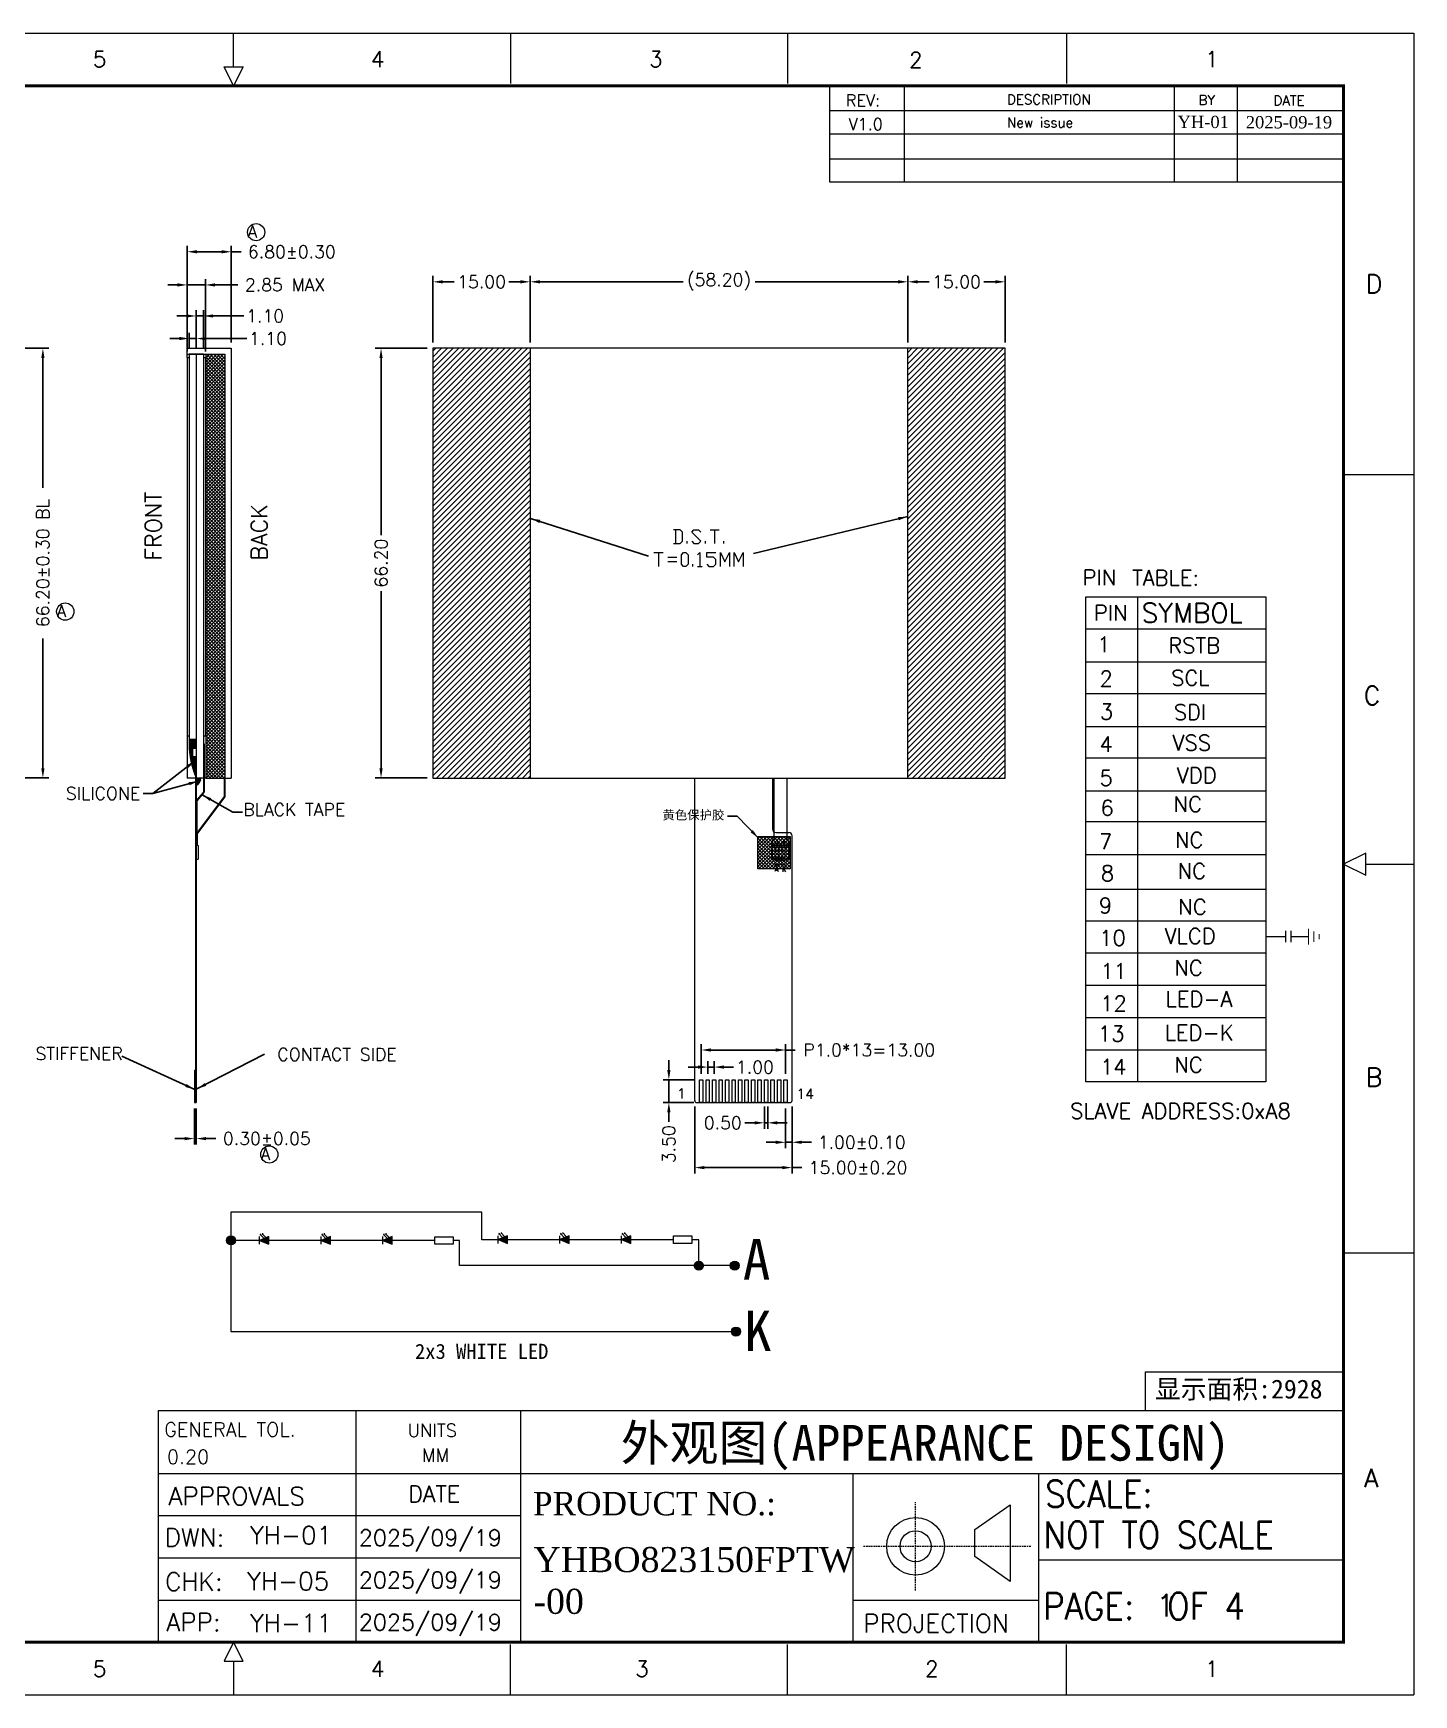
# Model space of a CAD drawing. Extents: x 105 to 1195, y -174 to 82.
# Drawn here: x 254.4 to 467.2, y -173.9 to 82.1 of the extents above; entities that cross this region are included whole.
import ezdxf
from ezdxf.enums import TextEntityAlignment as Align

# ---------------------------------------------------------------- set-up
doc = ezdxf.new("R2010")
doc.units = 0
doc.header["$MEASUREMENT"] = 0
for name, pattern in [('AUSGEZOGEN', [0]), ('DASHED2', [0.375, 0.25, -0.125]), ('HIDDEN', [0.375, 0.25, -0.125]), ('SOLID', [0])]:
    doc.linetypes.add(name, pattern=pattern)
doc.layers.get('0').update_dxf_attribs({"linetype": 'AUSGEZOGEN'})
for name, color, linetype in [('BL', 3, 'Continuous'), ('COM', 1, 'Continuous'), ('D', 4, 'Continuous'), ('DIM', 4, 'Continuous'), ('FPC', 2, 'Continuous'), ('parameter', 7, 'SOLID'), ('SPEC', 51, 'Continuous')]:
    doc.layers.add(name, color=color, linetype=linetype)
doc.styles.add('ROMANS', font='romans')
doc.styles.add('宋体', font='')
doc.styles.add('样式 1', font='simhei.ttf')
doc.styles.add('样式 3', font='')
doc.styles.get('宋体').set_extended_font_data('SimSun')
doc.styles.get('样式 3').set_extended_font_data('Tunga')
doc.dimstyles.new('FT', dxfattribs={"dimscale": 1.5, "dimtxt": 1.3, "dimasz": 1, "dimexe": 0.6, "dimexo": 0.6, "dimgap": 0.3, "dimtad": 0, "dimzin": 1, "dimdsep": 46, "dimtxsty": 'ROMANS', "dimcen": 0, "dimadec": 0, "dimazin": 0, "dimtfac": 1, "dimtmove": 0, "dimatfit": 3, "dimfxl": 0, "dimarcsym": 0})
pattern_1 = [(45, (-39.84342, 166.20321), (-0.088388348, 0.088388348), []), (135, (-39.84342, 166.20321), (-0.088388348, -0.088388348), [])]

# ---------------------------------------------------------------- blocks, each defined once
blk = doc.blocks.new('*D0')
at = {"layer": 'Defpoints', "color": 0, "transparency": 16777216}
for p in [(279.26, -82.63), (279.56, -82.63), (279.56, -88.19)]:
    blk.add_point(p, dxfattribs=at)
at = {"layer": 'DIM', "color": 0, "lineweight": -2, "transparency": 16777216}
for p, q in [((279.26, -83.53), (279.26, -89.09)), ((279.56, -83.53), (279.56, -89.09)), ((277.76, -88.19), (276.26, -88.19)), ((279.26, -88.19), (279.56, -88.19)), ((281.06, -88.19), (282.56, -88.19))]:
    blk.add_line(p, q, dxfattribs=at)
at = {"layer": 'DIM', "color": 0, "transparency": 16777216}
for points in [[(277.76, -87.94), (277.76, -88.44), (279.26, -88.19)], [(281.06, -87.94), (281.06, -88.44), (279.56, -88.19)]]:
    blk.add_solid(points, dxfattribs=at)
at = {"layer": 'DIM', "color": 0, "lineweight": 5, "transparency": 16777216, "insert": (290.44, -88.19), "char_height": 1.95, "attachment_point": 5, "style": 'ROMANS'}
blk.add_mtext('0.30%%P0.05', dxfattribs=at)
blk = doc.blocks.new('*D6')
at = {"layer": 'Defpoints', "color": 0, "transparency": 16777216}
for p in [(231.93, 33.57), (231.93, -32.63), (255.92, -32.63)]:
    blk.add_point(p, dxfattribs=at)
at = {"layer": 'DIM', "color": 0, "lineweight": -2, "transparency": 16777216}
for p, q in [((232.83, 33.57), (256.82, 33.57)), ((255.92, 32.07), (255.92, 12.06)), ((255.92, -31.13), (255.92, -11.13)), ((232.83, -32.63), (256.82, -32.63))]:
    blk.add_line(p, q, dxfattribs=at)
at = {"layer": 'DIM', "color": 0, "transparency": 16777216}
for points in [[(255.67, 32.07), (256.17, 32.07), (255.92, 33.57)], [(255.67, -31.13), (256.17, -31.13), (255.92, -32.63)]]:
    blk.add_solid(points, dxfattribs=at)
at = {"layer": 'DIM', "color": 0, "lineweight": 5, "transparency": 16777216, "insert": (255.92, 0.47), "char_height": 1.95, "attachment_point": 5, "rotation": 90, "style": 'ROMANS'}
blk.add_mtext('66.20%%P0.30 BL', dxfattribs=at)
blk = doc.blocks.new('*D22')
at = {"layer": 'Defpoints', "color": 0, "transparency": 16777216}
for p in [(280.96, 43.33), (278.16, 32.17), (280.96, 32.17)]:
    blk.add_point(p, dxfattribs=at)
at = {"layer": 'DIM', "color": 0, "lineweight": -2, "transparency": 16777216}
for p, q in [((278.16, 33.07), (278.16, 44.23)), ((280.96, 33.07), (280.96, 44.23)), ((276.66, 43.33), (275.16, 43.33)), ((278.16, 43.33), (280.96, 43.33)), ((282.46, 43.33), (285.97, 43.33))]:
    blk.add_line(p, q, dxfattribs=at)
at = {"layer": 'DIM', "color": 0, "transparency": 16777216}
for points in [[(276.66, 43.58), (276.66, 43.08), (278.16, 43.33)], [(282.46, 43.58), (282.46, 43.08), (280.96, 43.33)]]:
    blk.add_solid(points, dxfattribs=at)
at = {"layer": 'DIM', "color": 0, "lineweight": 5, "transparency": 16777216, "insert": (293.24, 43.33), "char_height": 1.95, "attachment_point": 5, "style": 'ROMANS'}
blk.add_mtext('2.85 MAX ', dxfattribs=at)
blk = doc.blocks.new('*D23')
at = {"layer": 'Defpoints', "color": 0, "transparency": 16777216}
for p in [(284.96, 48.44), (278.16, 33.57), (284.96, 33.57)]:
    blk.add_point(p, dxfattribs=at)
at = {"layer": 'DIM', "color": 0, "lineweight": -2, "transparency": 16777216}
for p, q in [((278.16, 34.47), (278.16, 49.34)), ((284.96, 34.47), (284.96, 49.34)), ((279.66, 48.44), (283.46, 48.44)), ((284.96, 48.44), (286.46, 48.44))]:
    blk.add_line(p, q, dxfattribs=at)
at = {"layer": 'DIM', "color": 0, "transparency": 16777216}
for points in [[(279.66, 48.69), (279.66, 48.19), (278.16, 48.44)], [(283.46, 48.69), (283.46, 48.19), (284.96, 48.44)]]:
    blk.add_solid(points, dxfattribs=at)
at = {"layer": 'DIM', "color": 0, "lineweight": 5, "transparency": 16777216, "insert": (294.29, 48.44), "char_height": 1.95, "attachment_point": 5, "style": 'ROMANS'}
blk.add_mtext('6.80%%P0.30', dxfattribs=at)
blk = doc.blocks.new('*D24')
at = {"layer": 'Defpoints', "color": 0, "transparency": 16777216}
for p in [(279.56, 35.07), (278.46, 32.67), (279.56, 32.67)]:
    blk.add_point(p, dxfattribs=at)
at = {"layer": 'DIM', "color": 0, "lineweight": -2, "transparency": 16777216}
for p, q in [((278.46, 33.57), (278.46, 35.97)), ((279.56, 33.57), (279.56, 35.97)), ((276.96, 35.07), (275.46, 35.07)), ((278.46, 35.07), (279.56, 35.07)), ((281.06, 35.07), (287.33, 35.07))]:
    blk.add_line(p, q, dxfattribs=at)
at = {"layer": 'DIM', "color": 0, "transparency": 16777216}
for points in [[(276.96, 35.32), (276.96, 34.82), (278.46, 35.07)], [(281.06, 35.32), (281.06, 34.82), (279.56, 35.07)]]:
    blk.add_solid(points, dxfattribs=at)
at = {"layer": 'DIM', "color": 0, "lineweight": 5, "transparency": 16777216, "insert": (290.61, 35.07), "char_height": 1.95, "attachment_point": 5, "style": 'ROMANS'}
blk.add_mtext('1.10', dxfattribs=at)
blk = doc.blocks.new('*D25')
at = {"layer": 'Defpoints', "color": 0, "transparency": 16777216}
for p in [(280.66, 38.55), (279.56, 32.67), (280.66, 32.67)]:
    blk.add_point(p, dxfattribs=at)
at = {"layer": 'DIM', "color": 0, "lineweight": -2, "transparency": 16777216}
for p, q in [((278.06, 38.55), (276.56, 38.55)), ((279.56, 33.57), (279.56, 39.45)), ((279.56, 38.55), (280.66, 38.55)), ((280.66, 33.57), (280.66, 39.45)), ((282.16, 38.55), (286.9, 38.55))]:
    blk.add_line(p, q, dxfattribs=at)
at = {"layer": 'DIM', "color": 0, "transparency": 16777216}
for points in [[(278.06, 38.8), (278.06, 38.3), (279.56, 38.55)], [(282.16, 38.8), (282.16, 38.3), (280.66, 38.55)]]:
    blk.add_solid(points, dxfattribs=at)
at = {"layer": 'DIM', "color": 0, "lineweight": 5, "transparency": 16777216, "insert": (290.18, 38.55), "char_height": 1.95, "attachment_point": 5, "style": 'ROMANS'}
blk.add_mtext('1.10', dxfattribs=at)
blk = doc.blocks.new('*D27')
at = {"layer": 'Defpoints', "color": 0, "transparency": 16777216}
for p in [(357.13, -79.13), (352.4, -82.63), (357.13, -82.63)]:
    blk.add_point(p, dxfattribs=at)
at = {"layer": 'DIM', "color": 0, "lineweight": -2, "transparency": 16777216}
for p, q in [((352.4, -77.63), (352.4, -76.13)), ((356.23, -79.13), (351.5, -79.13)), ((352.4, -79.13), (352.4, -82.63)), ((356.23, -82.63), (351.5, -82.63)), ((352.4, -84.13), (352.4, -85.63))]:
    blk.add_line(p, q, dxfattribs=at)
at = {"layer": 'DIM', "color": 0, "transparency": 16777216}
for points in [[(352.15, -77.63), (352.65, -77.63), (352.4, -79.13)], [(352.15, -84.13), (352.65, -84.13), (352.4, -82.63)]]:
    blk.add_solid(points, dxfattribs=at)
at = {"layer": 'DIM', "color": 0, "lineweight": 5, "transparency": 16777216, "insert": (352.4, -89.06), "char_height": 1.95, "attachment_point": 5, "rotation": 90, "style": 'ROMANS'}
blk.add_mtext('3.50', dxfattribs=at)
blk = doc.blocks.new('*D28')
at = {"layer": 'Defpoints', "color": 0, "transparency": 16777216}
for p in [(370.38, -74.54), (357.38, -79.13), (370.38, -79.13)]:
    blk.add_point(p, dxfattribs=at)
at = {"layer": 'DIM', "color": 0, "lineweight": -2, "transparency": 16777216}
for p, q in [((357.38, -78.23), (357.38, -73.64)), ((370.38, -78.23), (370.38, -73.64)), ((358.88, -74.54), (368.88, -74.54)), ((370.38, -74.54), (371.88, -74.54))]:
    blk.add_line(p, q, dxfattribs=at)
at = {"layer": 'DIM', "color": 0, "transparency": 16777216}
for points in [[(358.88, -74.29), (358.88, -74.79), (357.38, -74.54)], [(368.88, -74.29), (368.88, -74.79), (370.38, -74.54)]]:
    blk.add_solid(points, dxfattribs=at)
at = {"layer": 'DIM', "color": 0, "lineweight": 5, "transparency": 16777216, "insert": (383.29, -74.54), "char_height": 1.95, "attachment_point": 5, "style": 'ROMANS'}
blk.add_mtext('P1.0*13=13.00', dxfattribs=at)
blk = doc.blocks.new('*D29')
at = {"layer": 'Defpoints', "color": 0, "transparency": 16777216}
for p in [(358.38, -79.13), (359.38, -77.17), (359.38, -79.13)]:
    blk.add_point(p, dxfattribs=at)
at = {"layer": 'DIM', "color": 0, "lineweight": -2, "transparency": 16777216}
for p, q in [((358.38, -78.23), (358.38, -76.27)), ((359.38, -78.23), (359.38, -76.27)), ((356.88, -77.17), (355.38, -77.17)), ((358.38, -77.17), (359.38, -77.17)), ((360.88, -77.17), (362.38, -77.17))]:
    blk.add_line(p, q, dxfattribs=at)
at = {"layer": 'DIM', "color": 0, "transparency": 16777216}
for points in [[(356.88, -76.92), (356.88, -77.42), (358.38, -77.17)], [(360.88, -76.92), (360.88, -77.42), (359.38, -77.17)]]:
    blk.add_solid(points, dxfattribs=at)
at = {"layer": 'DIM', "color": 0, "lineweight": 5, "transparency": 16777216, "insert": (365.66, -77.17), "char_height": 1.95, "attachment_point": 5, "style": 'ROMANS'}
blk.add_mtext('1.00', dxfattribs=at)
blk = doc.blocks.new('*D30')
at = {"layer": 'Defpoints', "color": 0, "transparency": 16777216}
for p in [(367.13, -82.35), (367.63, -82.35), (367.13, -85.76)]:
    blk.add_point(p, dxfattribs=at)
at = {"layer": 'DIM', "color": 0, "lineweight": -2, "transparency": 16777216}
for p, q in [((367.13, -83.25), (367.13, -86.66)), ((367.63, -83.25), (367.63, -86.66)), ((365.63, -85.76), (364.13, -85.76)), ((367.63, -85.76), (367.13, -85.76)), ((369.13, -85.76), (370.63, -85.76))]:
    blk.add_line(p, q, dxfattribs=at)
at = {"layer": 'DIM', "color": 0, "transparency": 16777216}
for points in [[(365.63, -85.51), (365.63, -86.01), (367.13, -85.76)], [(369.13, -85.51), (369.13, -86.01), (367.63, -85.76)]]:
    blk.add_solid(points, dxfattribs=at)
at = {"layer": 'DIM', "color": 0, "lineweight": 5, "transparency": 16777216, "insert": (360.71, -85.76), "char_height": 1.95, "attachment_point": 5, "style": 'ROMANS'}
blk.add_mtext('0.50', dxfattribs=at)
blk = doc.blocks.new('*D31')
at = {"layer": 'Defpoints', "color": 0, "transparency": 16777216}
for p in [(356.38, -82.33), (371.38, -82.33), (371.38, -92.66)]:
    blk.add_point(p, dxfattribs=at)
at = {"layer": 'DIM', "color": 0, "lineweight": -2, "transparency": 16777216}
for p, q in [((356.38, -83.23), (356.38, -93.56)), ((371.38, -83.23), (371.38, -93.56)), ((357.88, -92.66), (369.88, -92.66)), ((371.38, -92.66), (372.88, -92.66))]:
    blk.add_line(p, q, dxfattribs=at)
at = {"layer": 'DIM', "color": 0, "transparency": 16777216}
for points in [[(357.88, -92.41), (357.88, -92.91), (356.38, -92.66)], [(369.88, -92.41), (369.88, -92.91), (371.38, -92.66)]]:
    blk.add_solid(points, dxfattribs=at)
at = {"layer": 'DIM', "color": 0, "lineweight": 5, "transparency": 16777216, "insert": (381.55, -92.66), "char_height": 1.95, "attachment_point": 5, "style": 'ROMANS'}
blk.add_mtext('15.00%%P0.20', dxfattribs=at)
blk = doc.blocks.new('*D32')
at = {"layer": 'Defpoints', "color": 0, "transparency": 16777216}
for p in [(370.38, -82.63), (371.38, -82.33), (371.38, -88.76)]:
    blk.add_point(p, dxfattribs=at)
at = {"layer": 'DIM', "color": 0, "lineweight": -2, "transparency": 16777216}
for p, q in [((370.38, -83.53), (370.38, -89.66)), ((371.38, -83.23), (371.38, -89.66)), ((368.88, -88.76), (367.38, -88.76)), ((370.38, -88.76), (371.38, -88.76)), ((372.88, -88.76), (374.38, -88.76))]:
    blk.add_line(p, q, dxfattribs=at)
at = {"layer": 'DIM', "color": 0, "transparency": 16777216}
for points in [[(368.88, -88.51), (368.88, -89.01), (370.38, -88.76)], [(372.88, -88.51), (372.88, -89.01), (371.38, -88.76)]]:
    blk.add_solid(points, dxfattribs=at)
at = {"layer": 'DIM', "color": 0, "lineweight": 5, "transparency": 16777216, "insert": (382.12, -88.76), "char_height": 1.95, "attachment_point": 5, "style": 'ROMANS'}
blk.add_mtext('1.00%%P0.10', dxfattribs=at)
blk = doc.blocks.new('*D33')
at = {"layer": 'Defpoints', "color": 0, "transparency": 16777216}
for p in [(331.03, 43.81), (316.03, 33.57), (331.03, 33.57)]:
    blk.add_point(p, dxfattribs=at)
at = {"layer": 'DIM', "color": 0, "lineweight": -2, "transparency": 16777216}
for p, q in [((316.03, 34.47), (316.03, 44.71)), ((317.53, 43.81), (319.32, 43.81)), ((329.53, 43.81), (327.74, 43.81)), ((331.03, 34.47), (331.03, 44.71))]:
    blk.add_line(p, q, dxfattribs=at)
at = {"layer": 'DIM', "color": 0, "transparency": 16777216}
for points in [[(317.53, 44.06), (317.53, 43.56), (316.03, 43.81)], [(329.53, 44.06), (329.53, 43.56), (331.03, 43.81)]]:
    blk.add_solid(points, dxfattribs=at)
at = {"layer": 'DIM', "color": 0, "lineweight": 5, "transparency": 16777216, "insert": (323.53, 43.81), "char_height": 1.95, "attachment_point": 5, "style": 'ROMANS'}
blk.add_mtext('15.00', dxfattribs=at)
blk = doc.blocks.new('*D34')
at = {"layer": 'Defpoints', "color": 0, "transparency": 16777216}
for p in [(389.23, 43.81), (331.03, 33.57), (389.23, 33.57)]:
    blk.add_point(p, dxfattribs=at)
at = {"layer": 'DIM', "color": 0, "lineweight": -2, "transparency": 16777216}
for p, q in [((331.03, 34.47), (331.03, 44.71)), ((332.53, 43.81), (354.58, 43.81)), ((387.73, 43.81), (365.69, 43.81)), ((389.23, 34.47), (389.23, 44.71))]:
    blk.add_line(p, q, dxfattribs=at)
at = {"layer": 'DIM', "color": 0, "transparency": 16777216}
for points in [[(332.53, 44.06), (332.53, 43.56), (331.03, 43.81)], [(387.73, 44.06), (387.73, 43.56), (389.23, 43.81)]]:
    blk.add_solid(points, dxfattribs=at)
at = {"layer": 'DIM', "color": 0, "lineweight": 5, "transparency": 16777216, "insert": (360.13, 43.81), "char_height": 1.95, "attachment_point": 5, "style": 'ROMANS'}
blk.add_mtext('(58.20)', dxfattribs=at)
blk = doc.blocks.new('*D35')
at = {"layer": 'Defpoints', "color": 0, "transparency": 16777216}
for p in [(404.23, 43.81), (389.23, 33.57), (404.23, 33.57)]:
    blk.add_point(p, dxfattribs=at)
at = {"layer": 'DIM', "color": 0, "lineweight": -2, "transparency": 16777216}
for p, q in [((389.23, 34.47), (389.23, 44.71)), ((390.73, 43.81), (392.52, 43.81)), ((402.73, 43.81), (400.94, 43.81)), ((404.23, 34.47), (404.23, 44.71))]:
    blk.add_line(p, q, dxfattribs=at)
at = {"layer": 'DIM', "color": 0, "transparency": 16777216}
for points in [[(390.73, 44.06), (390.73, 43.56), (389.23, 43.81)], [(402.73, 44.06), (402.73, 43.56), (404.23, 43.81)]]:
    blk.add_solid(points, dxfattribs=at)
at = {"layer": 'DIM', "color": 0, "lineweight": 5, "transparency": 16777216, "insert": (396.73, 43.81), "char_height": 1.95, "attachment_point": 5, "style": 'ROMANS'}
blk.add_mtext('15.00', dxfattribs=at)
blk = doc.blocks.new('*D36')
at = {"layer": 'Defpoints', "color": 0, "transparency": 16777216}
for p in [(316.03, 33.57), (308.04, -32.63), (316.03, -32.63)]:
    blk.add_point(p, dxfattribs=at)
at = {"layer": 'DIM', "color": 0, "lineweight": -2, "transparency": 16777216}
for p, q in [((315.13, 33.57), (307.14, 33.57)), ((308.04, 32.07), (308.04, 4.77)), ((308.04, -31.13), (308.04, -3.84)), ((315.13, -32.63), (307.14, -32.63))]:
    blk.add_line(p, q, dxfattribs=at)
at = {"layer": 'DIM', "color": 0, "transparency": 16777216}
for points in [[(307.79, 32.07), (308.29, 32.07), (308.04, 33.57)], [(307.79, -31.13), (308.29, -31.13), (308.04, -32.63)]]:
    blk.add_solid(points, dxfattribs=at)
at = {"layer": 'DIM', "color": 0, "lineweight": 5, "transparency": 16777216, "insert": (308.04, 0.47), "char_height": 1.95, "attachment_point": 5, "rotation": 90, "style": 'ROMANS'}
blk.add_mtext('66.20', dxfattribs=at)

msp = doc.modelspace()

# ---------------------------------------------------------------- hatches: boundary and pattern name
at = {"lineweight": 5}
h = msp.add_hatch(dxfattribs=at)
h.set_pattern_fill('ANSI37', color=5, style=0)
h.set_pattern_definition(pattern_1)
h.paths.add_polyline_path([(279.56, -32.634), (279.56, -29.337), (278.96, -29.337), (278.96, -28.1), (279.56, -28.1), (279.56, -26.634), (278.46, -26.634, 0.1154288)])
h = msp.add_hatch(dxfattribs=at)
h.set_pattern_fill('ANSI37', color=5, style=0)
h.set_pattern_definition(pattern_1)
h.paths.add_polyline_path([(280.277, -32.634), (279.56, -32.634), (279.56, -33.787, 0.2617335)])
at = {"layer": 'BL'}
h = msp.add_hatch(dxfattribs=at)
h.set_pattern_fill('ANSI31', color=2, scale=5, style=0)
h.set_pattern_definition([(45, (10.3972, 393.0342), (-0.44194174, 0.44194174), [])])
h.paths.add_polyline_path([(316.032, -32.634), (317.032, -32.634), (331.032, -32.634), (331.032, 33.566), (316.032, 33.566)])
h.paths.add_polyline_path([(389.232, -32.634), (403.232, -32.634), (404.232, -32.634), (404.232, -3.034), (404.232, 8.966), (404.232, 33.566), (389.232, 33.566)])
at = {"layer": 'BL', "lineweight": 5}
h = msp.add_hatch(dxfattribs=at)
h.set_pattern_fill('ANSI37', color=141, scale=3, style=0)
h.set_pattern_definition([(45, (10.3972, 393.03423), (-0.26516504, 0.26516504), []), (135, (10.3972, 393.03423), (-0.26516504, -0.26516504), [])])
h.paths.add_polyline_path([(283.96, 32.666), (281.01, 32.666), (281.01, -32.634), (283.96, -32.634)])
at = {"layer": 'DIM', "linetype": 'Continuous', "lineweight": 5}
h = msp.add_hatch(color=256, dxfattribs=at)
edge = h.paths.add_edge_path()
edge.add_arc((284.902, -103.885), 0.696, 0, 360)
for points in [[(290.737, -104.474), (290.737, -103.276), (289.3, -103.875)], [(300.241, -104.474), (300.241, -103.276), (298.805, -103.875)], [(309.746, -104.474), (309.746, -103.276), (308.309, -103.875)], [(327.531, -104.359), (327.531, -103.161), (326.094, -103.76)], [(337.035, -104.359), (337.035, -103.161), (335.599, -103.76)], [(346.54, -104.359), (346.54, -103.161), (345.103, -103.76)]]:
    msp.add_hatch(color=256, dxfattribs=at).paths.add_polyline_path(points)
h = msp.add_hatch(color=256, dxfattribs=at)
edge = h.paths.add_edge_path()
edge.add_arc((357.017, -107.761), 0.696, 0, 360)
h = msp.add_hatch(color=256, dxfattribs=at)
edge = h.paths.add_edge_path()
edge.add_arc((362.558, -107.761), 0.696, 0, 360)
h = msp.add_hatch(color=256, dxfattribs=at)
edge = h.paths.add_edge_path()
edge.add_arc((362.743, -117.913), 0.696, 0, 360)
at = {"layer": 'FPC', "lineweight": 5}
h = msp.add_hatch(dxfattribs=at)
h.set_pattern_fill('ANSI37', color=256, scale=3, style=0)
h.set_pattern_definition([(45, (-1390.30352, -572.8265), (-0.26516504, 0.26516504), []), (135, (-1390.30352, -572.8265), (-0.26516504, -0.26516504), [])])
h.paths.add_polyline_path([(366.091, -41.648), (371.091, -41.648), (371.091, -46.648), (366.091, -46.648)])

# ---------------------------------------------------------------- linework, layer by layer
at = {"lineweight": 5}
for p, q in [((278.16, 32.166), (278.16, -26.134)), ((278.16, 32.166), (278.46, 32.166)), ((278.46, 32.666), (278.46, -26.634)), ((280.66, 32.666), (278.46, 32.666)), ((279.56, 32.666), (279.56, -32.634)), ((280.66, 32.666), (280.66, -32.634)), ((280.66, 32.166), (280.96, 32.166)), ((280.96, 32.166), (280.96, -26.134)), ((278.16, -26.134), (278.46, -26.134)), ((278.46, -26.634), (279.56, -26.634)), ((279.56, -28.1), (278.96, -28.1)), ((278.96, -28.1), (278.96, -29.337)), ((280.66, -26.134), (280.96, -26.134)), ((278.96, -29.337), (279.56, -29.337)), ((280.66, -32.634), (279.56, -32.634))]:
    msp.add_line(p, q, dxfattribs=at)
at = {"color": 5, "lineweight": 5}
for p, q in [((280.66, -27.347), (280.66, -34.811)), ((280.76, -27.347), (280.66, -27.347)), ((280.76, -27.347), (280.76, -34.811)), ((279.56, -32.634), (279.56, -33.787)), ((280.66, -34.811), (279.56, -36.106)), ((280.736, -34.876), (279.636, -36.171)), ((279.56, -36.106), (279.56, -40.827)), ((279.66, -36.106), (279.66, -40.827)), ((279.56, -40.827), (279.66, -40.827))]:
    msp.add_line(p, q, dxfattribs=at)
for centre, radius, start, end in [((291.832, -27.283), 13.388, 177.21998, 203.55774), ((278.893, -32.572), 1.386, 298.77838, 357.44722)]:
    msp.add_arc(centre, radius, start, end, dxfattribs=at)
at = {"layer": 'BL', "color": 6, "lineweight": 5}
for p, q in [((278.16, 33.566), (284.96, 33.566)), ((278.16, 32.666), (278.16, 33.566)), ((284.96, 33.566), (284.96, -32.634)), ((404.232, 33.566), (316.032, 33.566)), ((316.032, 33.566), (316.032, -32.634)), ((331.032, 33.566), (331.032, -32.634)), ((389.232, -32.634), (389.232, 33.566)), ((404.232, 8.966), (404.232, 33.566)), ((278.16, 32.666), (283.96, 32.666)), ((278.16, 32.166), (278.16, 32.666)), ((281.01, 32.666), (281.01, -32.634)), ((283.96, 32.666), (283.96, -32.634)), ((404.232, -3.034), (404.232, 8.966)), ((404.232, -32.634), (404.232, -3.034)), ((278.16, -26.134), (278.16, -32.634)), ((281.01, -32.634), (278.16, -32.634)), ((281.01, -32.634), (284.96, -32.634)), ((283.84, -32.634), (283.84, -35.492)), ((283.96, -32.634), (283.96, -35.532)), ((316.032, -32.634), (317.032, -32.634)), ((317.032, -32.634), (403.232, -32.634)), ((368.582, -32.634), (368.582, -41.056)), ((370.582, -32.634), (370.582, -38.311)), ((403.232, -32.634), (404.232, -32.634)), ((283.84, -35.492), (279.56, -41.231)), ((283.96, -35.532), (279.656, -41.303)), ((370.582, -38.086), (370.582, -41.658)), ((279.56, -41.231), (279.56, -45.134)), ((279.68, -41.231), (279.68, -43.034)), ((279.86, -43.034), (279.68, -43.034)), ((279.86, -43.034), (279.86, -45.134)), ((368.582, -42.034), (368.282, -42.358)), ((368.282, -42.358), (368.282, -45.134)), ((370.882, -43.034), (368.282, -43.034)), ((370.882, -43.334), (368.282, -43.334)), ((368.582, -41.056), (368.582, -42.034)), ((370.582, -41.658), (370.582, -42.034)), ((370.582, -42.034), (370.882, -42.358)), ((370.882, -42.358), (370.882, -45.134)), ((279.56, -45.134), (279.86, -45.134)), ((370.882, -45.134), (368.282, -45.134))]:
    msp.add_line(p, q, dxfattribs=at)
at = {"layer": 'COM', "color": 2, "lineweight": 5}
for points in [[(357.632, -79.134), (357.632, -82.634), (357.132, -82.634), (357.132, -79.134)], [(358.632, -79.134), (358.632, -82.634), (358.132, -82.634), (358.132, -79.134)], [(359.632, -79.134), (359.632, -82.634), (359.132, -82.634), (359.132, -79.134)], [(360.632, -79.134), (360.632, -82.634), (360.132, -82.634), (360.132, -79.134)], [(361.632, -79.134), (361.632, -82.634), (361.132, -82.634), (361.132, -79.134)], [(362.632, -79.134), (362.632, -82.634), (362.132, -82.634), (362.132, -79.134)], [(363.632, -79.134), (363.632, -82.634), (363.132, -82.634), (363.132, -79.134)], [(364.632, -79.134), (364.632, -82.634), (364.132, -82.634), (364.132, -79.134)], [(365.632, -79.134), (365.632, -82.634), (365.132, -82.634), (365.132, -79.134)], [(366.632, -79.134), (366.632, -82.634), (366.132, -82.634), (366.132, -79.134)], [(367.632, -79.134), (367.632, -82.634), (367.132, -82.634), (367.132, -79.134)], [(368.632, -79.134), (368.632, -82.634), (368.132, -82.634), (368.132, -79.134)], [(369.632, -79.134), (369.632, -82.634), (369.132, -82.634), (369.132, -79.134)], [(370.632, -79.134), (370.632, -82.634), (370.132, -82.634), (370.132, -79.134)]]:
    msp.add_lwpolyline(points, close=True, dxfattribs=at)
at = {"layer": 'D', "lineweight": 9}
for p, q in [((105.181, 82.11), (467.21, 82.11)), ((285.316, 76.919), (285.316, 82.11)), ((327.982, 82.11), (327.982, 74.368)), ((370.701, 82.11), (370.701, 74.368)), ((413.673, 82.11), (413.673, 74.368)), ((467.21, 82.11), (467.21, -173.877)), ((283.865, 76.919), (286.768, 76.919)), ((283.865, 76.919), (286.768, 76.919)), ((285.316, 74.016), (283.865, 76.919)), ((285.316, 74.016), (283.865, 76.919)), ((286.768, 76.919), (285.316, 74.016)), ((286.768, 76.919), (285.316, 74.016)), ((377.223, 59.152), (377.223, 74.016)), ((377.223, 66.738), (377.223, 74.016)), ((388.732, 59.152), (388.732, 74.016)), ((388.732, 66.738), (388.732, 74.016)), ((430.294, 74.016), (430.294, 59.152)), ((440, 74.016), (440, 59.152)), ((456.385, 70.145), (377.223, 70.145)), ((456.385, 70.145), (377.223, 70.145)), ((456.385, 66.584), (377.223, 66.584)), ((456.385, 66.584), (377.223, 66.584)), ((456.385, 62.713), (377.223, 62.713)), ((456.385, 62.713), (377.223, 62.713)), ((456.385, 59.152), (377.223, 59.152)), ((456.385, 59.152), (377.223, 59.152)), ((456.385, 14.104), (467.21, 14.104)), ((459.803, -44.19), (456.385, -45.899)), ((459.803, -44.19), (456.385, -45.899)), ((456.385, -45.899), (459.803, -47.608)), ((456.385, -45.899), (459.803, -47.608)), ((459.803, -47.608), (459.803, -44.19)), ((459.803, -47.608), (459.803, -44.19)), ((459.803, -45.899), (467.21, -45.899)), ((467.21, -105.829), (456.385, -105.829)), ((456.385, -113.771), (456.385, -165.783)), ((425.824, -124.124), (456.429, -124.124)), ((425.824, -124.124), (425.824, -130.098)), ((273.736, -130.098), (456.429, -130.098)), ((273.736, -165.783), (273.736, -130.098)), ((304.209, -165.783), (304.209, -130.098)), ((329.59, -165.783), (329.59, -130.098)), ((273.736, -139.777), (456.385, -139.777)), ((380.782, -165.783), (380.782, -139.777)), ((409.403, -165.783), (409.403, -139.777)), ((273.736, -146.279), (329.59, -146.279)), ((273.736, -152.78), (329.59, -152.78)), ((409.403, -153.073), (456.385, -153.073)), ((273.736, -159.282), (329.59, -159.282)), ((380.782, -159.282), (409.403, -159.282)), ((456.385, -165.783), (273.736, -165.783)), ((285.316, -165.783), (283.865, -168.686)), ((285.316, -165.783), (283.865, -168.686)), ((286.768, -168.686), (285.316, -165.783)), ((286.768, -168.686), (285.316, -165.783)), ((327.982, -173.877), (327.982, -166.135)), ((370.701, -173.877), (370.701, -166.135)), ((413.673, -173.877), (413.673, -166.135)), ((283.865, -168.686), (286.768, -168.686)), ((283.865, -168.686), (286.768, -168.686)), ((285.316, -168.686), (285.316, -173.877)), ((105.181, -173.877), (467.21, -173.877))]:
    msp.add_line(p, q, dxfattribs=at)
at = {"layer": 'D', "linetype": 'HIDDEN', "lineweight": 9}
for p, q in [((390.419, -157.815), (390.419, -144.189)), ((382.421, -151.002), (408.283, -151.002))]:
    msp.add_line(p, q, dxfattribs=at)
at = {"layer": 'D', "lineweight": 9}
for points, const_width in [([(456.385, 74.016), (114.297, 74.016), (114.297, -165.783), (456.385, -165.783), (456.385, 74.016)], 0.475), ([(295.194, -165.783), (232.015, -165.783)], 0.264)]:
    msp.add_lwpolyline(points, dxfattribs=dict(at, const_width=const_width))
msp.add_lwpolyline([(399.541, -152.577), (399.541, -148.43), (404.979, -144.606), (404.979, -156.401)], close=True, dxfattribs=at)
at = {"layer": 'D', "color": 0, "const_width": 0.148}
for points in [[(456.385, -156.156), (456.385, -165.491)], [(456.385, -156.449), (456.385, -165.783)], [(456.385, -156.449), (456.385, -165.783)], [(456.385, -156.449), (456.385, -165.783)]]:
    msp.add_lwpolyline(points, dxfattribs=at)
at = {"layer": 'D', "lineweight": 9}
for radius in [4.443, 2.392]:
    msp.add_circle((390.419, -151.002), radius, dxfattribs=at)
at = {"layer": 'DIM', "lineweight": 5}
for p, q in [((354.148, 5.605), (353.09, 5.605)), ((353.43, 5.605), (353.43, 3.488)), ((354.488, 5.265), (354.148, 5.605)), ((354.488, 3.866), (354.488, 5.265)), ((355.925, 5.265), (356.265, 5.605)), ((357.324, 3.866), (355.925, 5.265)), ((356.265, 5.605), (356.983, 5.605)), ((356.983, 5.605), (357.324, 5.265)), ((358.76, 5.605), (360.159, 5.605)), ((359.441, 5.605), (359.441, 3.488)), ((353.09, 3.488), (354.148, 3.488)), ((354.148, 3.488), (354.488, 3.866)), ((355.206, 3.488), (355.206, 3.866)), ((355.925, 3.866), (356.265, 3.488)), ((356.265, 3.488), (356.983, 3.488)), ((356.983, 3.488), (357.324, 3.866)), ((358.042, 3.488), (358.042, 3.866)), ((360.877, 3.488), (360.877, 3.866)), ((350.103, 2.09), (351.502, 2.09)), ((350.783, 2.09), (350.783, -0.028)), ((352.22, 1.371), (353.619, 1.371)), ((353.619, 0.691), (352.22, 0.691)), ((354.337, 1.749), (354.677, 2.09)), ((354.337, 0.313), (354.337, 1.749)), ((354.677, -0.028), (354.337, 0.313)), ((354.677, 2.09), (355.018, 2.09)), ((355.018, 2.09), (355.396, 1.749)), ((355.396, 0.313), (355.018, -0.028)), ((355.396, 1.749), (355.396, 0.313)), ((356.114, -0.028), (356.114, 0.313)), ((356.794, 1.749), (357.172, 2.09)), ((357.172, 2.09), (357.172, -0.028)), ((358.231, 1.371), (358.231, 2.09)), ((358.231, 2.09), (359.63, 2.09)), ((359.289, 1.371), (358.231, 1.371)), ((358.231, 0.313), (358.571, -0.028)), ((359.63, 1.031), (359.289, 1.371)), ((359.289, -0.028), (359.63, 0.313)), ((359.63, 0.313), (359.63, 1.031)), ((360.348, -0.028), (360.348, 2.09)), ((360.348, 2.09), (361.028, 0.691)), ((361.028, 0.691), (361.746, 2.09)), ((361.746, 2.09), (361.746, -0.028)), ((362.465, -0.028), (362.465, 2.09)), ((362.465, 2.09), (363.145, 0.691)), ((363.145, 0.691), (363.864, 2.09)), ((363.864, 2.09), (363.864, -0.028)), ((355.018, -0.028), (354.677, -0.028)), ((356.794, -0.028), (357.513, -0.028)), ((358.571, -0.028), (359.289, -0.028)), ((416.67, -4.712), (444.411, -4.712)), ((416.67, -79.423), (416.67, -4.712)), ((424.659, -79.423), (424.659, -4.712)), ((444.411, -4.712), (444.411, -79.423)), ((416.67, -9.647), (444.411, -9.647)), ((416.67, -14.756), (444.411, -14.756)), ((416.67, -19.634), (444.411, -19.634)), ((416.67, -24.714), (444.411, -24.714)), ((416.67, -29.541), (444.411, -29.541)), ((416.67, -34.587), (444.411, -34.587)), ((416.67, -39.347), (444.411, -39.347)), ((416.67, -44.414), (444.411, -44.414)), ((416.67, -49.757), (444.411, -49.757)), ((416.67, -54.64), (444.411, -54.64)), ((444.411, -57.07), (447.476, -57.07)), ((448.271, -57.07), (450.975, -57.07)), ((416.67, -59.576), (444.411, -59.576)), ((416.67, -64.544), (444.411, -64.544)), ((416.67, -69.512), (444.411, -69.512)), ((416.67, -74.511), (444.411, -74.511)), ((444.411, -79.423), (416.67, -79.423))]:
    msp.add_line(p, q, dxfattribs=at)
at = {"layer": 'DIM', "linetype": 'Continuous', "lineweight": 5}
for p, q in [((284.902, -99.527), (284.902, -117.913)), ((323.573, -99.527), (284.902, -99.527)), ((323.573, -103.77), (323.573, -99.527)), ((294.779, -103.885), (284.902, -103.885)), ((290.737, -103.276), (289.3, -103.875)), ((289.3, -104.474), (289.3, -103.276)), ((289.3, -103.875), (290.737, -104.474)), ((289.539, -102.968), (289.402, -102.945)), ((289.402, -102.945), (289.414, -103.064)), ((289.919, -103.487), (289.402, -102.945)), ((290.25, -103.385), (289.734, -102.844)), ((289.734, -102.844), (289.745, -102.962)), ((289.871, -102.866), (289.734, -102.844)), ((290.737, -104.474), (290.737, -103.276)), ((304.283, -103.885), (294.779, -103.885)), ((300.241, -103.276), (298.805, -103.875)), ((298.805, -104.474), (298.805, -103.276)), ((298.805, -103.875), (300.241, -104.474)), ((299.044, -102.968), (298.907, -102.945)), ((298.907, -102.945), (298.918, -103.064)), ((299.423, -103.487), (298.907, -102.945)), ((299.755, -103.385), (299.238, -102.844)), ((299.238, -102.844), (299.25, -102.962)), ((299.375, -102.866), (299.238, -102.844)), ((300.241, -104.474), (300.241, -103.276)), ((316.307, -103.885), (304.283, -103.885)), ((309.746, -103.276), (308.309, -103.875)), ((308.309, -104.474), (308.309, -103.276)), ((308.309, -103.875), (309.746, -104.474)), ((308.548, -102.968), (308.411, -102.945)), ((308.411, -102.945), (308.422, -103.064)), ((308.927, -103.487), (308.411, -102.945)), ((309.259, -103.385), (308.743, -102.844)), ((308.743, -102.844), (308.754, -102.962)), ((308.88, -102.866), (308.743, -102.844)), ((309.746, -104.474), (309.746, -103.276)), ((320.118, -103.885), (319.149, -103.885)), ((320.118, -107.761), (320.118, -103.885)), ((331.573, -103.77), (323.573, -103.77)), ((327.531, -103.161), (326.094, -103.76)), ((326.094, -104.359), (326.094, -103.161)), ((326.094, -103.76), (327.531, -104.359)), ((326.334, -102.853), (326.197, -102.83)), ((326.197, -102.83), (326.208, -102.949)), ((326.713, -103.371), (326.197, -102.83)), ((327.045, -103.27), (326.528, -102.728)), ((326.528, -102.728), (326.54, -102.847)), ((326.665, -102.751), (326.528, -102.728)), ((327.531, -104.359), (327.531, -103.161)), ((341.077, -103.77), (331.573, -103.77)), ((337.035, -103.161), (335.599, -103.76)), ((335.599, -104.359), (335.599, -103.161)), ((335.599, -103.76), (337.035, -104.359)), ((335.838, -102.853), (335.701, -102.83)), ((335.701, -102.83), (335.712, -102.949)), ((336.217, -103.371), (335.701, -102.83)), ((336.549, -103.27), (336.032, -102.728)), ((336.032, -102.728), (336.044, -102.847)), ((336.169, -102.751), (336.032, -102.728)), ((337.035, -104.359), (337.035, -103.161)), ((353.101, -103.77), (341.077, -103.77)), ((346.54, -103.161), (345.103, -103.76)), ((345.103, -104.359), (345.103, -103.161)), ((345.103, -103.76), (346.54, -104.359)), ((345.342, -102.853), (345.205, -102.83)), ((345.205, -102.83), (345.217, -102.949)), ((345.722, -103.371), (345.205, -102.83)), ((346.053, -103.27), (345.537, -102.728)), ((345.537, -102.728), (345.548, -102.847)), ((345.674, -102.751), (345.537, -102.728)), ((346.54, -104.359), (346.54, -103.161)), ((357.017, -103.77), (355.943, -103.77)), ((357.017, -107.761), (357.017, -103.77)), ((362.558, -107.761), (320.118, -107.761)), ((284.902, -117.913), (362.743, -117.913))]:
    msp.add_line(p, q, dxfattribs=at)
at = {"layer": 'DIM', "color": 2, "lineweight": 5, "const_width": 0.18}
for points in [[(447.476, -56.169), (447.476, -57.971)], [(448.286, -56.169), (448.286, -57.971)]]:
    msp.add_lwpolyline(points, dxfattribs=at)
at = {"layer": 'DIM', "color": 1, "lineweight": 5, "const_width": 0.164}
for points in [[(450.975, -55.842), (450.975, -58.298)], [(451.793, -56.252), (451.793, -57.889)], [(452.612, -56.661), (452.612, -57.48)]]:
    msp.add_lwpolyline(points, dxfattribs=at)
at = {"layer": 'DIM', "linetype": 'Continuous', "lineweight": 5}
for points in [[(316.307, -103.311), (319.149, -103.311), (319.149, -104.459), (316.307, -104.459)], [(353.101, -103.196), (355.943, -103.196), (355.943, -104.344), (353.101, -104.344)]]:
    msp.add_lwpolyline(points, close=True, dxfattribs=at)
for centre in [(284.902, -103.885), (357.017, -107.761), (362.558, -107.761), (362.743, -117.913)]:
    msp.add_circle(centre, 0.696, dxfattribs=at)
at = {"layer": 'FPC', "color": 30, "lineweight": 5}
for p, q in [((279.44, -30.934), (279.56, -30.934)), ((279.44, -30.934), (279.44, -82.634)), ((279.56, -30.934), (279.56, -82.634)), ((356.382, -82.334), (356.382, -32.634)), ((368.382, -32.634), (368.382, -40.534)), ((368.882, -41.034), (370.882, -41.034)), ((371.382, -82.334), (371.382, -41.534)), ((356.382, -82.334), (356.382, -57.104)), ((279.26, -77.634), (279.26, -82.634)), ((279.26, -77.634), (279.44, -77.634)), ((279.26, -82.634), (279.56, -82.634)), ((356.682, -82.634), (371.082, -82.634))]:
    msp.add_line(p, q, dxfattribs=at)
at = {"layer": 'FPC', "lineweight": 5}
msp.add_lwpolyline([(366.091, -41.648), (371.091, -41.648), (371.091, -46.648), (366.091, -46.648)], close=True, dxfattribs=at)
at = {"layer": 'FPC', "color": 2, "linetype": 'DASHED2', "lineweight": 5}
for points in [[(369.332, -42.534), (368.832, -42.534), (368.832, -46.134), (369.332, -46.134)], [(370.332, -42.534), (369.832, -42.534), (369.832, -46.134), (370.332, -46.134)]]:
    msp.add_lwpolyline(points, close=True, dxfattribs=at)
at = {"layer": 'FPC', "color": 30, "lineweight": 5}
for centre, radius, start, end in [((368.882, -40.534), 0.5, 180, 270), ((370.882, -41.534), 0.5, 0, 90), ((356.682, -82.334), 0.3, 180, 270), ((371.082, -82.334), 0.3, 270, 0)]:
    msp.add_arc(centre, radius, start, end, dxfattribs=at)
at = {"layer": 'parameter', "color": 0, "lineweight": 5}
msp.add_circle((290.812, -90.639), 1.326, dxfattribs=at)
at = {"layer": 'SPEC', "color": 0, "lineweight": 5}
for centre in [(288.784, 51.456), (259.367, -6.996)]:
    msp.add_circle(centre, 1.326, dxfattribs=at)

# ---------------------------------------------------------------- texts
at = {"layer": 'D', "lineweight": 9}
for s, height, style, p in [('5', 2.419, 'ROMANS', (263.628, 76.904)), ('4', 2.419, 'ROMANS', (306.485, 76.904)), ('3', 2.419, 'ROMANS', (349.342, 76.904)), ('2', 2.417, 'ROMANS', (389.415, 76.798)), ('1', 2.419, 'ROMANS', (435.055, 76.904)), ('REV:', 1.81, 'ROMANS', (379.685, 70.855)), ('REV:', 1.81, 'ROMANS', (379.685, 70.855)), ('DESCRIPTION', 1.51131, 'ROMANS', (404.528, 71.153)), ('BY', 1.5113, 'ROMANS', (434.038, 71.062)), ('DATE', 1.5113, 'ROMANS', (445.58, 70.985)), ('New issue', 1.5113, 'ROMANS', (404.528, 67.591)), ('V1.0', 1.81, 'ROMANS', (380.093, 67.197)), ('D', 2.849, 'ROMANS', (459.795, 42.075)), ('C', 2.849, 'ROMANS', (459.499, -21.35)), ('B', 2.849, 'ROMANS', (459.795, -80.15)), ('GENERAL TOL.', 2.16825, 'ROMANS', (274.623, -134.095)), ('UNITS', 2.0168, 'ROMANS', (312.133, -134.154)), ('外观图(APPEARANCE DESIGN)', 5.51632, '样式 1', (344.985, -137.809)), ('0.20 ', 2.1683, 'ROMANS', (275.035, -138.31)), ('MM', 2.0168, 'ROMANS', (314.353, -137.974)), ('A', 2.849, 'ROMANS', (459.524, -141.905)), ('APPROVALS', 2.7864, 'ROMANS', (275.283, -144.674)), ('DATE', 2.521, 'ROMANS', (312.229, -144.196)), ('DWN:', 2.7864, 'ROMANS', (274.703, -151.032)), ('YH-01', 2.7864, 'ROMANS', (287.829, -150.694)), ('2025/09/19', 2.521, 'ROMANS', (304.616, -150.955)), ('CHK:', 2.7864, 'ROMANS', (274.774, -157.839)), ('YH-05', 2.7864, 'ROMANS', (287.39, -157.769)), ('2025/09/19', 2.521, 'ROMANS', (304.616, -157.456)), ('1', 3.405, 'ROMANS', (427.513, -161.81)), ('2025/09/19', 2.521, 'ROMANS', (304.616, -163.958)), ('APP:', 2.7864, 'ROMANS', (274.96, -164.08)), ('YH-11', 2.7864, 'ROMANS', (287.831, -164.221)), ('PROJECTION', 2.7864, 'ROMANS', (382.368, -164.264)), ('5', 2.419, 'ROMANS', (263.628, -171.091)), ('4', 2.419, 'ROMANS', (306.485, -171.091)), ('3', 2.419, 'ROMANS', (347.226, -171.091)), ('2', 2.419, 'ROMANS', (391.876, -171.091)), ('1', 2.419, 'ROMANS', (435.055, -171.091))]:
    msp.add_text(s, height=height, dxfattribs=dict(at, style=style)).set_placement(p)
at = {"layer": 'D', "lineweight": 9, "style": 'ROMANS', "width": 0.9}
for s, height, p in [('SCALE:', 4.0936, (410.383, -144.983)), ('NOT TO SCALE', 4.09356, (410.144, -151.286)), ('PAGE:  OF 4', 4.09356, (410.074, -162.275))]:
    msp.add_text(s, height=height, dxfattribs=at).set_placement(p)
at = {"layer": 'D', "lineweight": 9, "attachment_point": 1}
for s, insert, char_height, width in [('{\\fTimes New Roman|b0|i0|c186|p18;YH-01}', (430.8, 69.385), 1.88707, 17.01889), ('{\\fTimes New Roman|b0|i0|c186|p18;2025-09-19}', (441.32, 69.337), 1.88707, 17.01889), ('{\\fSimSun|b0|i0|c134|p2;显示面积:2928}', (427.313, -125.315), 2.91611, 60.72763)]:
    msp.add_mtext(s, dxfattribs=dict(at, insert=insert, char_height=char_height, width=width))
at = {"layer": 'D', "color": 4, "attachment_point": 1, "style": '样式 3'}
for s, insert, char_height, width in [('{\\fTimes New Roman|b0|i0|c0|p18;PRODUCT NO.:}', (331.451, -142.631), 3.599, 43.93984), ('{\\fTimes New Roman|b0|i0|c186|p18;Y\\fTimes New Roman|b0|i0|c0|p18;H\\fTimes New Roman|b0|i0|c186|p18;BO823150FPTW\\P\\fTimes New Roman|b0|i0|c0|p18;-0\\fTimes New Roman|b0|i0|c186|p18;0}', (331.531, -151.123), 3.85712, 47.09115)]:
    msp.add_mtext(s, dxfattribs=dict(at, insert=insert, char_height=char_height, width=width))
at = {"layer": 'DIM', "lineweight": 5, "style": 'ROMANS'}
for s, p in [('FRONT', (274.187, 0.869)), ('BACK', (290.503, 0.869))]:
    msp.add_text(s, height=2.5, rotation=90, dxfattribs=at).set_placement(p)
for s, height, p in [('PIN', 2.3833, (416.175, -2.928)), ('TABLE:', 2.3833, (423.797, -2.973)), ('PIN', 2.3833, (417.914, -8.393)), ('SYMBOL', 2.9791, (425.26, -8.694)), ('BLACK TAPE', 1.95, (286.801, -38.475))]:
    msp.add_text(s, height=height, dxfattribs=at).set_placement(p)
for s, height, p in [('1', 2.383, (419.421, -12.068)), ('RSTB', 2.3833, (433.368, -12.217)), ('2', 2.383, (419.792, -17.327)), ('SCL', 2.3833, (432.774, -17.211)), ('3', 2.383, (419.87, -22.419)), ('SDI', 2.3833, (432.726, -22.488)), ('4', 2.383, (419.815, -27.417)), ('VSS', 2.3833, (432.997, -27.193)), ('5', 2.383, (419.815, -32.633)), ('VDD', 2.3833, (433.771, -32.219)), ('NC', 2.3833, (432.37, -36.66)), ('6', 2.383, (419.935, -37.239)), ('7', 2.383, (419.722, -42.417)), ('NC', 2.3833, (432.609, -42.183)), ('NC', 2.3833, (433.022, -46.964)), ('8', 2.383, (420.003, -47.312)), ('9', 2.383, (419.704, -52.287)), ('NC', 2.3833, (433.104, -52.488)), ('10', 2.3833, (420.762, -57.277)), ('VLCD', 2.3833, (432.755, -56.984)), ('11', 2.3833, (420.953, -62.396)), ('NC', 2.3833, (432.506, -61.885)), ('12', 2.3833, (420.923, -67.38)), ('LED-A', 2.3833, (434.117, -66.69)), ('13', 2.3833, (420.564, -72.029)), ('LED-K', 2.3833, (434.136, -71.875)), ('14', 2.3833, (420.903, -77.143)), ('NC', 2.3833, (432.505, -76.813)), ('SLAVE ADDRESS:0xA8', 2.38329, (431.247, -83.929))]:
    msp.add_text(s, height=height, dxfattribs=at).set_placement(p, align=Align.MIDDLE_CENTER)
at = {"layer": 'DIM', "color": 1, "lineweight": 5, "style": '宋体'}
msp.add_text('A', height=6.224, dxfattribs=at).set_placement((365.92, -106.796), align=Align.MIDDLE)
at = {"layer": 'DIM', "color": 0, "lineweight": 5, "style": '宋体'}
msp.add_text('K', height=6.224, dxfattribs=at).set_placement((366.109, -117.793), align=Align.MIDDLE)
at = {"layer": 'DIM', "lineweight": 5, "style": '宋体'}
msp.add_text('2x3 WHITE LED', height=2.32493, dxfattribs=at).set_placement((323.55, -120.991), align=Align.MIDDLE)
at = {"layer": 'DIM', "lineweight": 5, "attachment_point": 9}
for s, insert, char_height, style in [('SILICONE', (270.907, -35.984), 1.95, 'ROMANS'), ('\\A1;黄色保护胶', (360.961, -39.19), 1.4, '宋体'), ('STIFFENER', (268.228, -76.071), 1.95, 'ROMANS'), ('CONTACT SIDE', (310.442, -76.188), 1.95, 'ROMANS')]:
    msp.add_mtext(s, dxfattribs=dict(at, insert=insert, char_height=char_height, style=style))
at = {"layer": 'FPC', "color": 1, "lineweight": 5, "style": 'ROMANS'}
msp.add_text('A', height=0.682, dxfattribs=at).set_placement((368.726, -47.054))
at = {"layer": 'FPC', "color": 0, "lineweight": 5, "style": 'ROMANS'}
msp.add_text('K', height=0.682, dxfattribs=at).set_placement((369.829, -47.093))
at = {"layer": 'FPC', "color": 30, "lineweight": 5, "style": 'ROMANS'}
for s, height, p in [('1', 1.567, (353.658, -82.031)), ('14', 1.5669, (372.072, -82.069))]:
    msp.add_text(s, height=height, dxfattribs=at).set_placement(p)
at = {"layer": 'parameter', "color": 0, "lineweight": 5, "style": 'ROMANS'}
for p in [(286.249, 50.649), (256.831, -7.804), (288.277, -91.447)]:
    msp.add_text(' A ', height=1.8207, dxfattribs=at).set_placement(p)

# ---------------------------------------------------------------- dimensions: what is measured, and where the dimension line sits
at = {"layer": 'DIM', "lineweight": 5}
for base, p1, p2, text, picture, middle in [((284.96, 48.441), (278.16, 33.566), (284.96, 33.566), '<>%%P0.30', '*D23', (294.292, 48.441)), ((389.232, 43.806), (331.032, 33.566), (389.232, 33.566), '(<>)', '*D34', (360.132, 43.806)), ((370.382, -74.539), (357.382, -79.134), (370.382, -79.134), 'P1.0*13=<>', '*D28', (383.29, -74.539)), ((279.56, -88.194), (279.26, -82.634), (279.56, -82.634), '<>%%P0.05', '*D0', (290.438, -88.194))]:
    dim = msp.add_linear_dim(base=base, p1=p1, p2=p2, text=text, dimstyle='FT', dxfattribs=at)
    dim.commit()
    dim.dimension.update_dxf_attribs({"geometry": picture, "text_midpoint": middle})
for base, p1, p2, text, picture, middle in [((280.96, 43.327), (278.16, 32.166), (280.96, 32.166), '2.85 MAX ', '*D22', (293.244, 43.327)), ((371.382, -92.66), (356.382, -82.334), (371.382, -82.334), '<>%%P0.20', '*D31', (381.55, -92.66)), ((371.382, -88.757), (370.382, -82.634), (371.382, -82.334), '<>%%P0.10', '*D32', (382.122, -88.757))]:
    dim = msp.add_linear_dim(base=base, p1=p1, p2=p2, text=text, dimstyle='FT', dxfattribs=at)
    dim.commit()
    dim.dimension.update_dxf_attribs({"geometry": picture, "text_midpoint": middle, "dimtype": 160})
for base, p1, p2, picture, middle in [((331.032, 43.806), (316.032, 33.566), (331.032, 33.566), '*D33', (323.532, 43.806)), ((404.232, 43.806), (389.232, 33.566), (404.232, 33.566), '*D35', (396.732, 43.806)), ((359.382, -77.166), (358.382, -79.134), (359.382, -79.134), '*D29', (365.665, -77.166))]:
    dim = msp.add_linear_dim(base=base, p1=p1, p2=p2, dimstyle='FT', dxfattribs=at)
    dim.commit()
    dim.dimension.update_dxf_attribs({"geometry": picture, "text_midpoint": middle})
for base, p1, p2, picture, middle in [((280.66, 38.552), (279.56, 32.666), (280.66, 32.666), '*D25', (290.184, 38.552)), ((279.56, 35.074), (278.46, 32.666), (279.56, 32.666), '*D24', (290.613, 35.074))]:
    dim = msp.add_linear_dim(base=base, p1=p1, p2=p2, dimstyle='FT', dxfattribs=at)
    dim.commit()
    dim.dimension.update_dxf_attribs({"geometry": picture, "text_midpoint": middle, "dimtype": 160})
dim = msp.add_linear_dim(base=(255.922, -32.634), p1=(231.927, 33.566), p2=(231.927, -32.634), angle=90, text='<>%%P0.30 BL', dimstyle='FT', dxfattribs=at)
dim.commit()
dim.dimension.update_dxf_attribs({"geometry": '*D6', "text_midpoint": (255.922, 0.466)})
for base, p1, p2, angle, picture, middle in [((308.044, -32.634), (316.032, 33.566), (316.032, -32.634), 90, '*D36', (308.044, 0.466)), ((352.4, -82.634), (357.132, -79.134), (357.132, -82.634), 90, '*D27', (352.4, -89.055)), ((367.132, -85.756), (367.632, -82.345), (367.132, -82.345), 180, '*D30', (360.711, -85.756))]:
    dim = msp.add_linear_dim(base=base, p1=p1, p2=p2, angle=angle, dimstyle='FT', dxfattribs=at)
    dim.commit()
    dim.dimension.update_dxf_attribs({"geometry": picture, "text_midpoint": middle})

# ---------------------------------------------------------------- leaders
for points in [[(331.081, 7.352), (349.274, 1.535)], [(389.232, 7.657), (365.417, 1.973)], [(279.886, -33.133), (272.857, -35.009)], [(279.324, -80.63), (268.07, -75.501)], [(279.664, -80.528), (290.087, -75.189)]]:
    msp.add_leader(points, dimstyle='FT', override={"dimgap": 0.3, "dimtad": 0}, dxfattribs=at)
at = {"layer": 'DIM', "lineweight": 5, "annotation_type": 0, "has_hookline": 1, "hookline_direction": 1}
for points, text_width in [([(279.349, -29.984), (272.857, -35.009), (271.357, -35.009)], 12.257), ([(366.197, -41.898), (362.911, -38.49), (361.411, -38.49)], 9.831)]:
    msp.add_leader(points, dimstyle='FT', override={"dimgap": 0.3, "dimtad": 0}, dxfattribs=dict(at, text_width=text_width))
at = {"layer": 'DIM', "lineweight": 5}
msp.add_leader([(280.448, -35.215), (285.172, -37.894), (286.672, -37.894)], dimstyle='FT', dxfattribs=at)

doc.saveas('drawing.dxf')
